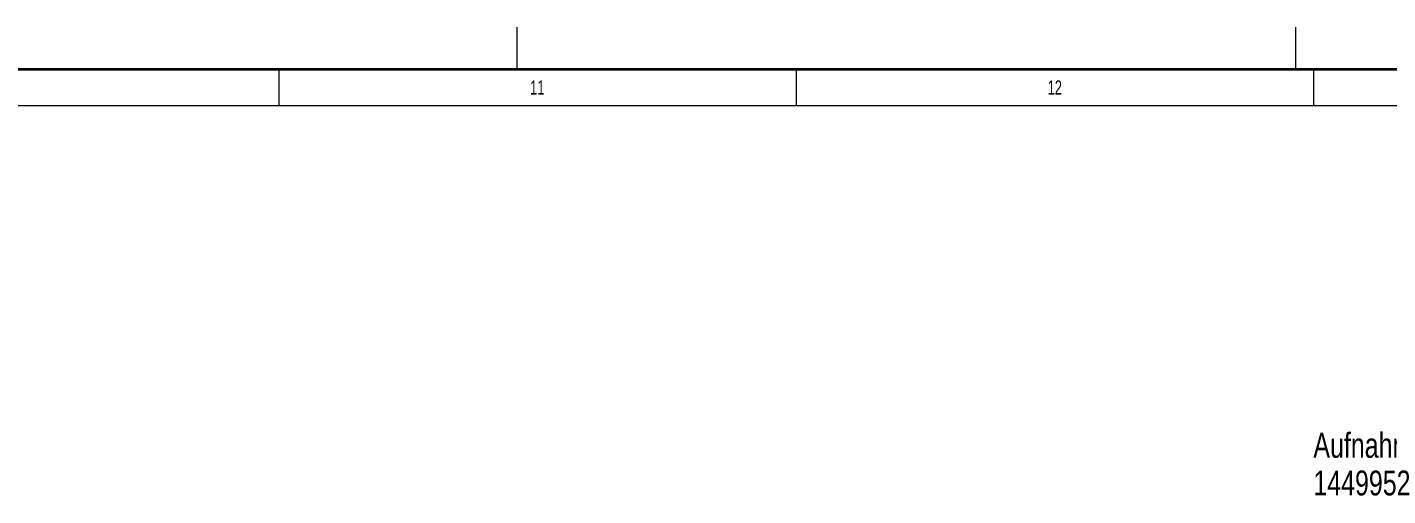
# Paper-space layout 'Blatt1' of a CAD drawing. Header units: millimetres. Extents: x 0 to 1189, y 0 to 841.
# Drawn here: x 711.1 to 902.4, y 775.2 to 841 of the extents above; entities that cross this region are included whole.
import ezdxf

# ---------------------------------------------------------------- set-up
doc = ezdxf.new("R2010")
doc.units = ezdxf.units.MM
doc.layers.add('1', color=7, linetype='Continuous')
doc.layers.add('BESCHRIFTUNG', color=5, linetype='Continuous')
doc.styles.add('SLDTEXTSTYLE0', font='TXT', dxfattribs={"width": 0.675})
doc.styles.add('SLDTEXTSTYLE2', font='TXT', dxfattribs={"width": 0.75})

# ---------------------------------------------------------------- blocks, each defined once
blk = doc.blocks.new('SW_NOTE_0_6')
at = {"layer": 'BESCHRIFTUNG', "color": 0, "char_height": 3.5, "attachment_point": 1, "style": 'SLDTEXTSTYLE2'}
for s, insert in [('Aufnahme Zsb', (-15.76, 9.88)), ('1449952', (-15.76, 4.58))]:
    blk.add_mtext(s, dxfattribs=dict(at, insert=insert))

psp = doc.layouts.new('Blatt1')

# ---------------------------------------------------------------- linework, layer by layer
at = {"layer": '1', "color": 7, "lineweight": 18}
for p, q in [((780, 835.2), (780, 841)), ((889.5, 835.2), (889.5, 841)), ((6, 835), (1183, 835)), ((746.5, 835), (746.5, 830)), ((819.25, 835), (819.25, 830)), ((892, 835), (892, 830)), ((11, 830), (1178, 830))]:
    psp.add_line(p, q, dxfattribs=at)
at = {"layer": '1', "lineweight": 18}
psp.add_line((5.8, 835.2), (1183.2, 835.2), dxfattribs=at)

# ---------------------------------------------------------------- block references
at = {"layer": 'BESCHRIFTUNG'}
psp.add_blockref('SW_NOTE_0_6', (907.742, 774.127), dxfattribs=at)

# ---------------------------------------------------------------- texts
at = {"layer": '1', "char_height": 2, "attachment_point": 2, "style": 'SLDTEXTSTYLE0'}
for s, insert in [('11', (782.841, 833.523)), ('12', (855.622, 833.523))]:
    psp.add_mtext(s, dxfattribs=dict(at, insert=insert))

doc.saveas('drawing.dxf')
